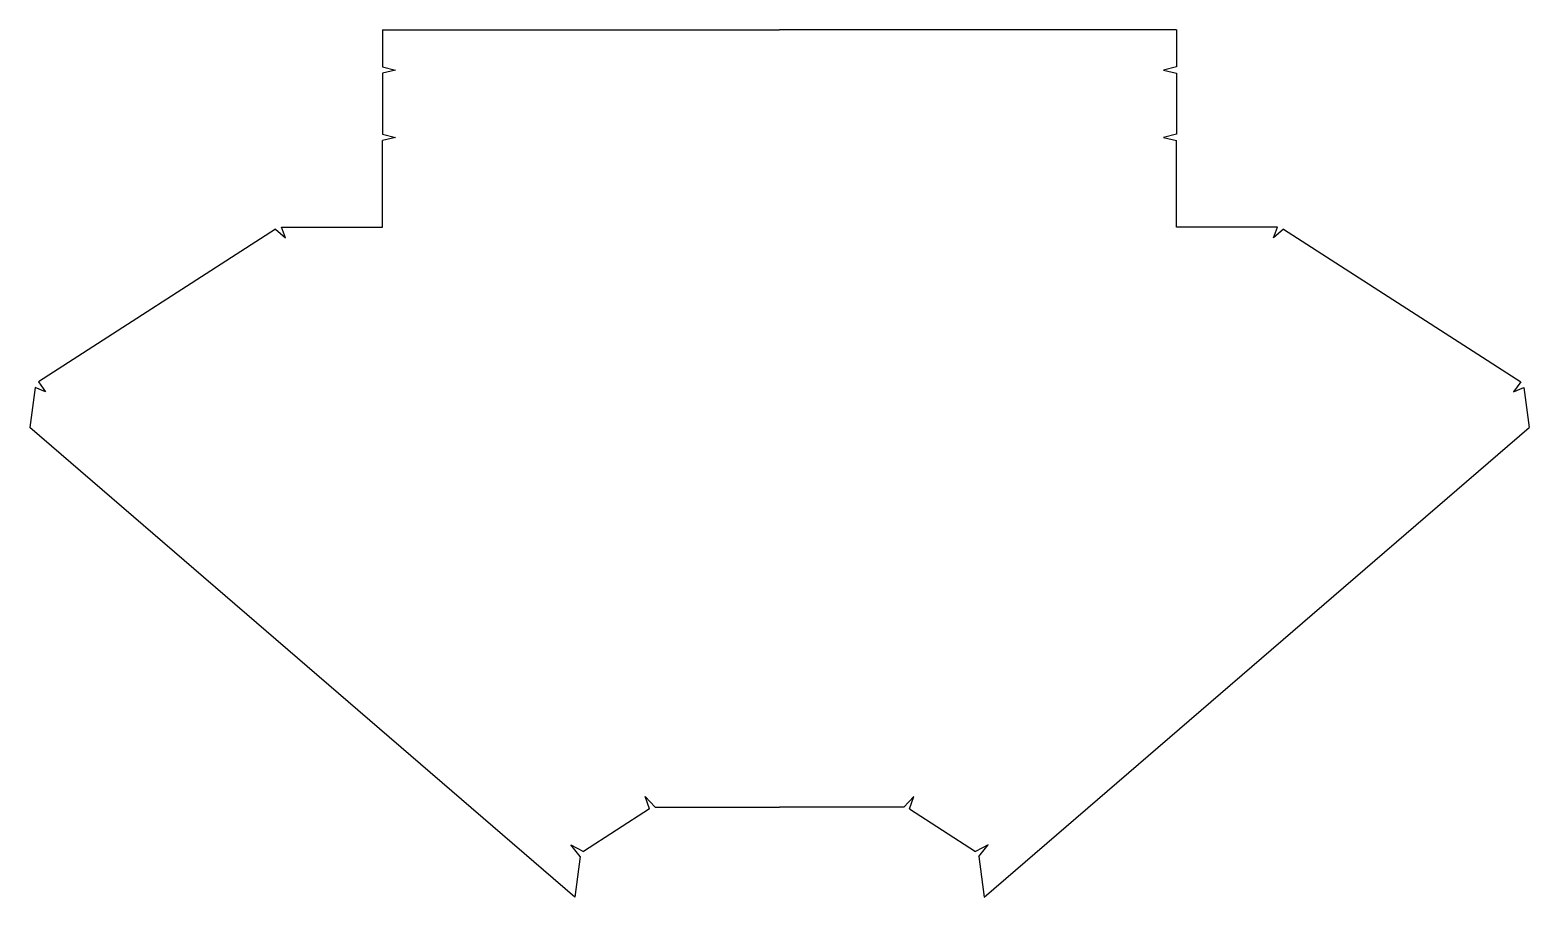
# Model space of a CAD drawing. Extents: x -1202 to -268, y 45 to 586.
import ezdxf

# ---------------------------------------------------------------- set-up
doc = ezdxf.new("R2010")
doc.units = 0
doc.header["$MEASUREMENT"] = 0
doc.layers.get('0').update_dxf_attribs({"linetype": 'CONTINUOUS'})

msp = doc.modelspace()

# ---------------------------------------------------------------- linework, layer by layer
for p, q in [((-982.48, 586.08), (-734.98, 586.08)), ((-982.48, 586.08), (-982.48, 563.08)), ((-487.48, 586.08), (-734.98, 586.08)), ((-487.48, 586.08), (-487.48, 563.08)), ((-982.48, 563.08), (-974.48, 561.08)), ((-974.48, 561.08), (-982.48, 559.08)), ((-487.48, 563.08), (-495.48, 561.08)), ((-495.48, 561.08), (-487.48, 559.08)), ((-982.48, 559.08), (-982.48, 521.08)), ((-487.48, 559.08), (-487.48, 521.08)), ((-982.48, 521.08), (-974.48, 519.08)), ((-974.48, 519.08), (-982.48, 517.08)), ((-982.48, 463.08), (-982.48, 517.08)), ((-487.48, 521.08), (-495.48, 519.08)), ((-495.48, 519.08), (-487.48, 517.08)), ((-487.48, 463.08), (-487.48, 517.08)), ((-1049.13, 461.95), (-1197.1, 366.66)), ((-1049.13, 461.95), (-1042.97, 456.47)), ((-1045.48, 463.08), (-982.48, 463.08)), ((-1042.97, 456.47), (-1045.48, 463.08)), ((-424.48, 463.08), (-487.48, 463.08)), ((-426.99, 456.47), (-424.48, 463.08)), ((-420.83, 461.95), (-426.99, 456.47)), ((-420.83, 461.95), (-272.85, 366.66)), ((-1197.1, 366.66), (-1192.72, 360.35)), ((-272.85, 366.66), (-277.23, 360.35)), ((-1199.1, 363.17), (-1202.31, 338.25)), ((-1192.72, 360.35), (-1199.1, 363.17)), ((-277.23, 360.35), (-270.86, 363.17)), ((-270.86, 363.17), (-267.65, 338.25)), ((-862.49, 45.36), (-1202.31, 338.25)), ((-607.47, 45.36), (-267.65, 338.25)), ((-818.74, 108.12), (-812.41, 101.39)), ((-816.09, 100.31), (-818.74, 108.12)), ((-651.21, 108.12), (-657.55, 101.39)), ((-653.87, 100.31), (-651.21, 108.12)), ((-816.09, 100.31), (-857.28, 73.77)), ((-812.41, 101.39), (-734.98, 101.39)), ((-657.55, 101.39), (-734.98, 101.39)), ((-653.87, 100.31), (-612.68, 73.77)), ((-865.02, 77.91), (-857.28, 73.77)), ((-859.22, 70.7), (-865.02, 77.91)), ((-604.94, 77.91), (-612.68, 73.77)), ((-610.74, 70.7), (-604.94, 77.91)), ((-859.22, 70.7), (-862.49, 45.36)), ((-610.74, 70.7), (-607.47, 45.36))]:
    msp.add_line(p, q)

doc.saveas('drawing.dxf')
